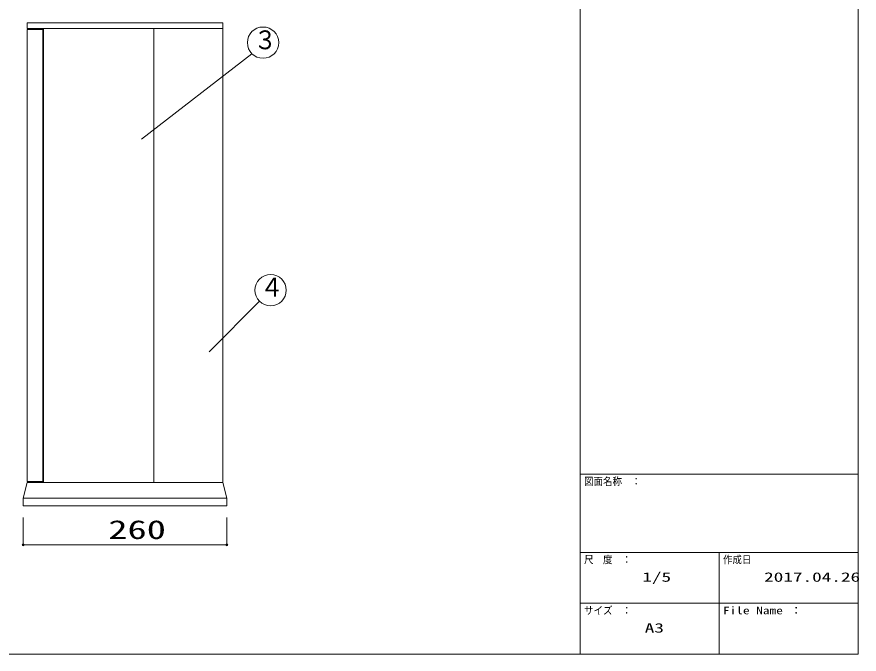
# Model space of a CAD drawing. Units: millimetres on the paper, scale 1:5. Extents: x -207 to 193, y -136 to 141.
# Drawn here: x -22.1 to 193.1, y -136.2 to 26.7 of the extents above; entities that cross this region are included whole.
import ezdxf
from ezdxf.enums import TextEntityAlignment as Align

# ---------------------------------------------------------------- set-up
doc = ezdxf.new("R2010")
doc.units = ezdxf.units.MM
doc.header["$PDMODE"] = 32
doc.header["$PDSIZE"] = 0.5
for name, color, linetype, lineweight in [('0-0__0-f_', 7, 'Continuous', 9), ('0-2__0-1_', 7, 'Continuous', 9), ('0-3__0-0_', 7, 'Continuous', 9)]:
    doc.layers.add(name, color=color, linetype=linetype, lineweight=lineweight)
doc.styles.add('ＭＳ ゴシック', font='')
doc.styles.get('ＭＳ ゴシック').set_extended_font_data('MS Gothic')

msp = doc.modelspace()

# ---------------------------------------------------------------- linework, layer by layer
at = {"layer": '0-0__0-f_'}
for p, q in [((121.816, 140.751), (121.816, -136.249)), ((121.816, -90.249), (192.816, -90.249)), ((121.816, -110.249), (192.816, -110.249)), ((157.316, -110.249), (157.316, -136.249)), ((121.816, -123.249), (192.816, -123.249))]:
    msp.add_line(p, q, dxfattribs=at)
msp.add_lwpolyline([(-207.184, -136.249), (192.816, -136.249), (192.816, 140.751), (-207.184, 140.751)], close=True, dxfattribs=at)
at = {"layer": '0-2__0-1_'}
for p, q in [((37.954, 17.241), (9.719, -4.611)), ((26.998, -58.931), (39.899, -46.03)), ((-20.496, -101.333), (-20.496, -108.333)), ((31.504, -101.333), (31.504, -108.333)), ((-20.496, -108.333), (31.504, -108.333))]:
    msp.add_line(p, q, dxfattribs=at)
for centre in [(40.783, 20.069), (42.727, -43.202)]:
    msp.add_circle(centre, 4, dxfattribs=at)
for p in [(-20.496, -108.333), (31.504, -108.333)]:
    msp.add_point(p, dxfattribs=at)
at = {"layer": '0-3__0-0_'}
for p, q in [((30.504, 25.167), (-19.496, 25.167)), ((-19.496, 25.167), (-19.496, 23.667)), ((30.504, 25.167), (30.504, -92.333)), ((30.504, 23.667), (-19.496, 23.667)), ((-19.496, 23.467), (-15.496, 23.467)), ((-19.496, 23.467), (-19.496, -92.133)), ((-15.496, 23.467), (-15.496, -92.133)), ((-15.296, 23.667), (-15.296, -92.333)), ((12.904, 23.667), (12.904, -92.333)), ((-19.496, -92.333), (-20.496, -96.333)), ((-19.496, -92.133), (-15.496, -92.133)), ((30.504, -92.333), (-19.496, -92.333)), ((30.504, -92.333), (31.504, -96.333)), ((-20.496, -96.333), (31.504, -96.333)), ((-20.496, -96.333), (-20.496, -98.333)), ((31.504, -98.333), (31.504, -96.333)), ((-20.496, -98.333), (31.504, -98.333))]:
    msp.add_line(p, q, dxfattribs=at)

# ---------------------------------------------------------------- texts
at = {"layer": '0-0__0-f_', "style": 'ＭＳ ゴシック'}
for s, height, width, p in [('図面名称\u3000：', 1.921, 0.9, (122.816, -93.619)), ('尺\u3000度\u3000：', 1.921, 0.9, (122.816, -113.619)), ('作成日', 1.921, 0.9, (158.316, -113.619)), ('1/5', 2.405, 1.5, (137.691, -118.462)), ('2017.04.26', 2.405, 1.5, (168.816, -118.462)), ('サイズ\u3000：', 1.921, 0.9, (122.816, -126.619)), ('File Name ：', 1.921, 1.3, (158.316, -126.619)), ('A3', 2.405, 1.5, (138.316, -131.462))]:
    msp.add_text(s, height=height, dxfattribs=dict(at, width=width)).set_placement(p, align=Align.BOTTOM_LEFT)
at = {"layer": '0-2__0-1_', "style": 'ＭＳ ゴシック'}
for s, width, p in [('３', 0.9, (38.401, 16.939)), ('４', 0.9, (40.071, -46.279)), ('260', 1.5, (1.254, -108.258))]:
    msp.add_text(s, height=4.809, dxfattribs=dict(at, width=width)).set_placement(p, align=Align.BOTTOM_LEFT)

doc.saveas('drawing.dxf')
